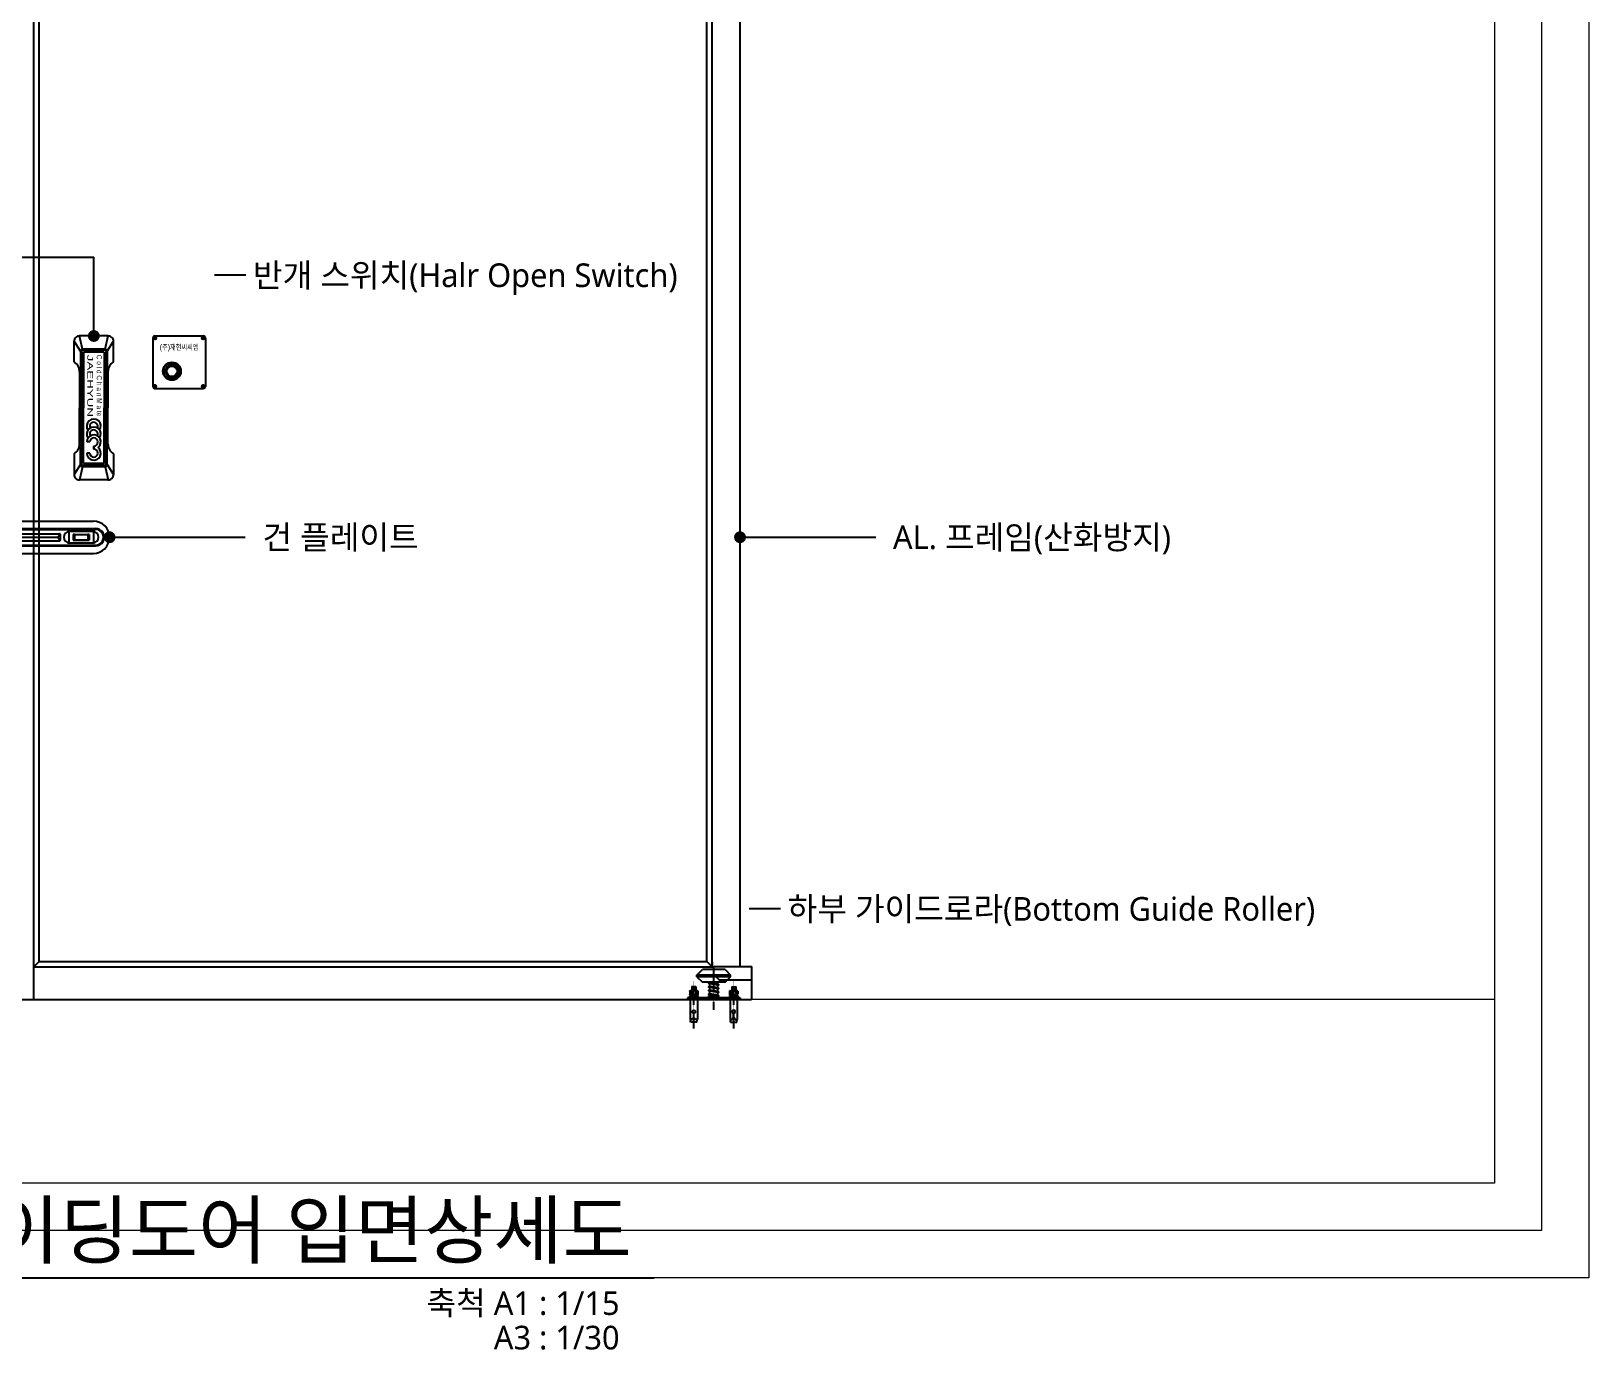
# Model space of a CAD drawing. Header units: millimetres. Extents: x 232323 to 272954, y -5343 to 8721.
# Drawn here: x 235316 to 238283, y 3697 to 6209 of the extents above; entities that cross this region are included whole.
import ezdxf
from ezdxf.enums import TextEntityAlignment as Align

# ---------------------------------------------------------------- set-up
doc = ezdxf.new("R2010")
doc.units = ezdxf.units.MM
doc.header["$MEASUREMENT"] = 0
doc.linetypes.add('CENTER', pattern=[2, 1.25, -0.25, 0.25, -0.25])
doc.linetypes.add('DASHED', pattern=[0.75, 0.5, -0.25])
doc.layers.get('0').update_dxf_attribs({"linetype": 'CONTINUOUS'})
for name, color, linetype, lineweight in [('A-MKXS-LEAD', 7, 'CONTINUOUS', 25), ('A-MKXS-TEXT1', 3, 'CONTINUOUS', 25), ('A-XXXX-FIN2', 6, 'CONTINUOUS', 20), ('A-XXXX-SYMB', 7, 'CONTINUOUS', 25), ('A-XXXX-TXT1', 3, 'CONTINUOUS', 25), ('A-XXXX-TXT2', 3, 'CONTINUOUS', 25)]:
    doc.layers.add(name, color=color, linetype=linetype, lineweight=lineweight)
doc.layers.add('A-XXXX-NPLT', color=144, linetype='CONTINUOUS', lineweight=15, plot=False)
doc.styles.add('HY울릉도M', font='')
doc.styles.add('SIGN 2013', font='MISTRAL.TTF', dxfattribs={"width": 0.8, "height": 1.5})
doc.styles.add('맑은고딕', font='malgun.ttf')
doc.styles.get('HY울릉도M').set_extended_font_data('HY울릉도M')

# ---------------------------------------------------------------- blocks, each defined once
blk = doc.blocks.new('A$C4A4B221D')
at = {"color": 1}
for p, q in [((-6.9, 59.9), (6.8, 59.9)), ((-4.5, 67), (-3.8, 67)), ((-4.5, 67), (-3.8, 67)), ((-4.5, 67), (-3.8, 67)), ((-4.5, 65.5), (-3.8, 65.5)), ((-4.5, 65.5), (-3.8, 65.5)), ((-4.5, 65.5), (-3.8, 65.5)), ((-4.5, 64), (-3.8, 64)), ((-4.5, 64), (-3.8, 64)), ((-4.5, 64), (-3.8, 64)), ((-4.5, 62.5), (-3.8, 62.5)), ((-4.5, 62.5), (-3.8, 62.5)), ((-4.5, 62.5), (-3.8, 62.5)), ((-4.5, 61), (-3.8, 61)), ((-4.5, 61), (-3.8, 61)), ((-4.5, 61), (-3.8, 61)), ((-4, 59.9), (-4, 52.3)), ((-3.8, 67.3), (3.8, 67.3)), ((-3.8, 67.3), (-3.8, 59.9)), ((-3.8, 67), (3.8, 67.3)), ((-3.8, 67), (3.8, 67.3)), ((-3.8, 67), (3.8, 67.3)), ((-3.8, 65.5), (3.8, 65.8)), ((-3.8, 65.5), (3.8, 65.8)), ((-3.8, 65.5), (3.8, 65.8)), ((-3.8, 64), (3.8, 64.3)), ((-3.8, 64), (3.8, 64.3)), ((-3.8, 64), (3.8, 64.3)), ((-3.8, 62.5), (3.8, 62.8)), ((-3.8, 62.5), (3.8, 62.8)), ((-3.8, 62.5), (3.8, 62.7)), ((-3.8, 61), (3.8, 61.3)), ((-3.8, 61), (3.8, 61.3)), ((-3.8, 61), (3.8, 61.2)), ((3.8, 67.3), (4.5, 67.3)), ((3.8, 67.3), (3.8, 59.9)), ((4.5, 67.3), (3.8, 67.3)), ((4.5, 67.3), (3.8, 67.3)), ((3.8, 65.8), (4.5, 65.8)), ((4.5, 65.8), (3.8, 65.8)), ((4.5, 65.8), (3.8, 65.8)), ((3.8, 64.3), (4.5, 64.3)), ((4.5, 64.3), (3.8, 64.3)), ((4.5, 64.3), (3.8, 64.3)), ((3.8, 62.8), (4.5, 62.8)), ((4.5, 62.8), (3.8, 62.7)), ((4.5, 62.8), (3.8, 62.8)), ((3.8, 61.3), (4.5, 61.3)), ((4.5, 61.3), (3.8, 61.2)), ((4.5, 61.3), (3.8, 61.3)), ((4, 59.9), (4, 52.3)), ((-9.8, 46.3), (-9.8, 47.4)), ((-9.8, 47.4), (9.8, 47.4)), ((-9.8, 46.3), (9.8, 46.3)), ((-7.8, 58.9), (-7.8, 53.3)), ((0, 49.9), (-7.7, 51.1)), ((-7.7, 51.1), (-7.7, 48.7)), ((-7.7, 51.1), (0, 51.1)), ((0, 47.4), (-7.7, 48.7)), ((-6.9, 52.3), (6.8, 52.3)), ((-6.8, 43.3), (-6.8, 5.1)), ((-6.8, 43.3), (6.8, 43.3)), ((-4.5, 52), (-3.8, 52)), ((-4.5, 52), (-3.8, 52)), ((-4.5, 52), (-3.8, 52)), ((-4.5, 47.5), (-3.8, 47.5)), ((-4.5, 47.5), (-3.8, 47.5)), ((-4.5, 47.5), (-3.8, 47.5)), ((-4.5, 46), (-3.8, 46)), ((-4.5, 46), (-3.8, 46)), ((-4.5, 46), (-3.8, 46)), ((-4.5, 44.5), (-3.8, 44.5)), ((-4.5, 44.5), (-3.8, 44.5)), ((-4.5, 44.5), (-3.8, 44.5)), ((-3.8, 52.3), (-3.8, 43.3)), ((-3.8, 47.5), (3.8, 47.8)), ((-3.8, 47.5), (3.8, 47.8)), ((-3.8, 47.5), (3.8, 47.7)), ((-3.8, 46), (3.8, 46.3)), ((-3.8, 46), (3.8, 46.3)), ((-3.8, 46), (3.8, 46.2)), ((-3.8, 44.5), (3.8, 44.8)), ((-3.8, 44.5), (3.8, 44.8)), ((-3.8, 44.5), (3.8, 44.7)), ((-0.2, 43.3), (0.2, 43.3)), ((0, 52.3), (0, 47.4)), ((0, 52.3), (7.7, 51.1)), ((0, 49.9), (7.7, 48.7)), ((7.7, 48.7), (0, 48.7)), ((0.9, 52.2), (3.8, 52.3)), ((1, 52.2), (3.8, 52.3)), ((1.1, 52.1), (3.8, 52.2)), ((3.8, 52.3), (3.8, 43.3)), ((3.8, 52.3), (4.5, 52.3)), ((4.5, 52.3), (3.8, 52.2)), ((4.5, 52.3), (3.8, 52.3)), ((3.8, 47.8), (4.5, 47.8)), ((4.5, 47.8), (3.8, 47.7)), ((4.5, 47.8), (3.8, 47.8)), ((3.8, 46.3), (4.5, 46.3)), ((4.5, 46.3), (3.8, 46.2)), ((4.5, 46.3), (3.8, 46.3)), ((3.8, 44.8), (4.5, 44.8)), ((4.5, 44.8), (3.8, 44.7)), ((4.5, 44.8), (3.8, 44.8)), ((6.8, 43.3), (6.8, 5.1)), ((7.7, 51.1), (7.7, 48.7)), ((7.8, 58.9), (7.8, 53.3)), ((9.8, 46.3), (9.8, 47.4)), ((-6.8, 5.1), (-3, 5.1)), ((-6.4, 2), (-5.5, 5.1)), ((-5.9, 0), (-6.4, 2)), ((-5.9, 0), (5.9, 0)), ((-0.2, 8.1), (-0.2, 17.1)), ((0.2, 8.1), (0.2, 17.1)), ((3, 5.1), (6.8, 5.1)), ((6.4, 2), (5.5, 5.1)), ((5.9, 0), (6.4, 2))]:
    blk.add_line(p, q, dxfattribs=at)
at = {"color": 1, "linetype": 'CENTER', "ltscale": 0.1}
blk.add_line((0, -12.1), (0, 78.3), dxfattribs=at)
at = {"color": 1, "linetype": 'DASHED', "ltscale": 0.1}
for p, q in [((-5.3, 47.4), (-5.3, 46.3)), ((5.3, 47.4), (5.3, 46.3))]:
    blk.add_line(p, q, dxfattribs=at)
at = {"color": 1}
for centre, radius, start, end in [((-6.9, 58.9), 1, 90, 180.0014), ((-5, 58.9), 1, 0, 90), ((-3, 58.9), 1, 90, 180.0014), ((3, 58.9), 1, 0, 90), ((5, 58.9), 1, 90, 180.0014), ((6.8, 58.9), 1, 0, 90), ((-6.9, 53.3), 1, 179.9986, 270), ((-8.8, 58.9), 1, 0, 0.0014), ((-8.8, 53.3), 1, 359.9986, 0), ((-5, 53.3), 1, 270, 0), ((-3, 53.3), 1, 179.9986, 270), ((3, 53.3), 1, 270, 0), ((5, 53.3), 1, 179.9986, 270), ((6.8, 53.3), 1, 270, 0), ((8.8, 58.9), 1, 179.9981, 180.0014), ((8.8, 53.3), 1, 179.9986, 180.0019), ((0, 20.1), 3, 274.7802, 265.2198), ((0, 5.1), 3, 94.7802, 180), ((0, 5.1), 3, 0, 85.2198)]:
    blk.add_arc(centre, radius, start, end, dxfattribs=at)
blk = doc.blocks.new('A$C1F351A9D')
at = {"color": 1, "linetype": 'CENTER', "ltscale": 0.1}
blk.add_line((0, -19.6), (0, 71.5), dxfattribs=at)
at = {"color": 5}
for p, q in [((-21.5, 57), (-32, 46.5)), ((-32, 46.5), (32, 46.5)), ((-32, 43.5), (32, 43.5)), ((-21.5, 33), (-32, 43.5)), ((-21.5, 57), (21.5, 57)), ((-21.5, 33), (21.5, 33)), ((32, 46.5), (21.5, 57)), ((32, 43.5), (21.5, 33))]:
    blk.add_line(p, q, dxfattribs=at)
at = {"color": 5, "linetype": 'CENTER', "ltscale": 0.1}
for p, q in [((-32, 43.5), (-32, 46.5)), ((32, 43.5), (32, 46.5))]:
    blk.add_line(p, q, dxfattribs=at)
at = {"color": 1}
for p, q in [((-7.5, 29.3), (-7.5, 33)), ((-7.5, 29.3), (7.5, 32)), ((-7.5, 27.3), (7.5, 30)), ((7.5, 32), (7.5, 33)), ((7.5, 32.7), (8.5, 32.5)), ((7.5, 32), (9, 32.3)), ((7.5, 30), (8.5, 30.1)), ((7.5, 25), (7.5, 30)), ((-7.5, 27.3), (-9, 27)), ((-7.5, 20.3), (-9, 20)), ((-7.5, 13.3), (-9, 13)), ((-7.5, 6.2), (-9, 6)), ((-7.5, 29.3), (-8.5, 29.2)), ((-7.5, 26.6), (-8.5, 26.8)), ((-7.5, 22.3), (-8.5, 22.1)), ((-7.5, 19.5), (-8.5, 19.7)), ((-7.5, 15.3), (-8.5, 15.1)), ((-7.5, 12.5), (-8.5, 12.7)), ((-7.5, 8.3), (-8.5, 8.1)), ((-7.5, 5.5), (-8.5, 5.7)), ((-7.5, 5), (-8.5, 4.8)), ((-7.5, 22.3), (-7.5, 27.3)), ((-7.5, 22.3), (7.5, 25)), ((-7.5, 20.3), (7.5, 22.9)), ((-7.5, 15.3), (-7.5, 20.3)), ((-7.5, 15.3), (7.5, 17.9)), ((-7.5, 13.3), (7.5, 15.9)), ((-7.5, 8.3), (-7.5, 13.3)), ((-7.5, 8.3), (7.5, 10.9)), ((-7.5, 6.2), (7.5, 8.9)), ((-7.5, 5), (7.5, 6.9)), ((-7.5, 5), (-7.5, 6.2)), ((-7.5, 3), (7.5, 4.8)), ((7.5, 25.7), (8.5, 25.5)), ((7.5, 25), (9, 25.2)), ((7.5, 22.9), (8.5, 23.1)), ((7.5, 17.9), (7.5, 22.9)), ((7.5, 18.7), (8.5, 18.5)), ((7.5, 17.9), (9, 18.2)), ((7.5, 15.9), (8.5, 16.1)), ((7.5, 10.9), (7.5, 15.9)), ((7.5, 11.6), (8.5, 11.4)), ((7.5, 10.9), (9, 11.2)), ((7.5, 8.9), (8.5, 9)), ((7.5, 6.9), (7.5, 8.9)), ((7.5, 7.6), (8.5, 7.4)), ((7.5, 6.9), (9, 7.1)), ((7.5, 4.8), (8.5, 5)), ((7.5, 3), (7.5, 4.8))]:
    blk.add_line(p, q, dxfattribs=at)
at = {"color": 7}
for p, q in [((-50, 3), (50, 3)), ((-50, 3), (-50, 0)), ((-50, 0), (50, 0)), ((50, 3), (50, 0))]:
    blk.add_line(p, q, dxfattribs=at)
at = {"color": 1}
blk.add_circle((8.5, 4), 1, dxfattribs=at)
for centre, major_axis, end_param in [((7.5, 31.3), (-2, 0), 10.45072), ((-7.5, 3.6), (2, 0), 9.896724), ((-7.5, 28), (2, 0), 10.45072), ((-7.5, 20.9), (2, 0), 10.45072), ((-7.5, 13.9), (2, 0), 10.45072), ((-7.5, 6.9), (2, 0), 10.45072), ((7.5, 24.3), (-2, 0), 10.45072), ((7.5, 17.3), (-2, 0), 10.45072), ((7.5, 10.3), (-2, 0), 10.45072), ((7.5, 6.2), (-2, 0), 10.45072)]:
    blk.add_ellipse(centre, major_axis=major_axis, ratio=0.692627, start_param=8.352545, end_param=end_param, dxfattribs=at)
blk = doc.blocks.new('A$C0C095DEC')
h = blk.add_hatch()
h.set_pattern_fill('DOTS', color=2, scale=10, style=0)
h.set_pattern_definition([(0, (-1940659.91945, -86581.8208), (0.3125, 0.625), [0, -0.625])])
h.paths.add_polyline_path([(-26.3, 32.8, 1), (-0.9, 32.8, 1)])
h.paths.add_polyline_path([(-3.6, 32.8, -1), (-23.6, 32.8, -1)], flags=16)
at = {"color": 8}
for p, q in [((-50, 96), (-50, 4)), ((-47.5, 96.5), (-47.9, 96.5)), ((-47.5, 95.5), (-47.9, 95.5)), ((-46.5, 97.9), (-46.5, 97.5)), ((-46.5, 94.5), (-46.5, 94.1)), ((-46, 100), (46, 100)), ((-45.5, 97.9), (-45.5, 97.5)), ((-45.5, 94.5), (-45.5, 94.1)), ((-44.1, 96.5), (-44.5, 96.5)), ((-44.1, 95.5), (-44.5, 95.5)), ((44.5, 96.5), (44.1, 96.5)), ((44.5, 95.5), (44.1, 95.5)), ((45.5, 97.9), (45.5, 97.5)), ((45.5, 94.5), (45.5, 94.1)), ((46.5, 97.9), (46.5, 97.5)), ((46.5, 94.5), (46.5, 94.1)), ((47.9, 96.5), (47.5, 96.5)), ((47.9, 95.5), (47.5, 95.5)), ((50, 96), (50, 4)), ((-47.5, 4.5), (-47.9, 4.5)), ((-47.5, 3.5), (-47.9, 3.5)), ((-46.5, 5.9), (-46.5, 5.5)), ((-46.5, 2.5), (-46.5, 2.1)), ((-46, 0), (46, 0)), ((-45.5, 5.9), (-45.5, 5.5)), ((-45.5, 2.5), (-45.5, 2.1)), ((-44.1, 4.5), (-44.5, 4.5)), ((-44.1, 3.5), (-44.5, 3.5)), ((44.5, 4.5), (44.1, 4.5)), ((44.5, 3.5), (44.1, 3.5)), ((45.5, 5.9), (45.5, 5.5)), ((45.5, 2.5), (45.5, 2.1)), ((46.5, 5.9), (46.5, 5.5)), ((46.5, 2.5), (46.5, 2.1)), ((47.9, 4.5), (47.5, 4.5)), ((47.9, 3.5), (47.5, 3.5))]:
    blk.add_line(p, q, dxfattribs=at)
at = {"color": 8, "linetype": 'CENTER', "ltscale": 0.1}
for p, q in [((-47.9, 95.5), (-47.9, 96.5)), ((-45.5, 97.9), (-46.5, 97.9)), ((-45.5, 94.1), (-46.5, 94.1)), ((-44.1, 95.5), (-44.1, 96.5)), ((44.1, 95.5), (44.1, 96.5)), ((46.5, 97.9), (45.5, 97.9)), ((46.5, 94.1), (45.5, 94.1)), ((47.9, 95.5), (47.9, 96.5)), ((-47.9, 3.5), (-47.9, 4.5)), ((-45.5, 5.9), (-46.5, 5.9)), ((-45.5, 2.1), (-46.5, 2.1)), ((-44.1, 3.5), (-44.1, 4.5)), ((44.1, 3.5), (44.1, 4.5)), ((46.5, 5.9), (45.5, 5.9)), ((46.5, 2.1), (45.5, 2.1)), ((47.9, 3.5), (47.9, 4.5))]:
    blk.add_line(p, q, dxfattribs=at)
at = {"color": 8}
for centre, radius in [((-46, 96), 2.75), ((-46, 96), 2.51), ((46, 96), 2.75), ((46, 96), 2.51), ((-46, 4), 2.75), ((-46, 4), 2.51), ((46, 4), 2.75), ((46, 4), 2.51)]:
    blk.add_circle(centre, radius, dxfattribs=at)
at = {"color": 2}
for radius in [17.2, 16, 12.7, 10]:
    blk.add_circle((-13.6, 32.8), radius, dxfattribs=at)
at = {"color": 8}
for centre, radius, start, end in [((-46, 96), 4, 90, 180), ((-47.5, 97.5), 1, 270, 0.0013), ((-47.5, 94.5), 1, 359.9987, 90), ((-44.5, 97.5), 1, 179.9987, 270), ((-44.5, 94.5), 1, 90, 180.0013), ((44.5, 97.5), 1, 270, 0.0013), ((44.5, 94.5), 1, 359.9987, 90), ((46, 96), 4, 0, 90), ((47.5, 97.5), 1, 179.9987, 270), ((47.5, 94.5), 1, 90, 180.0013), ((-46, 4), 4, 180, 270), ((-47.5, 5.5), 1, 270, 0.0013), ((-47.5, 2.5), 1, 359.9987, 90), ((-44.5, 5.5), 1, 179.9987, 270), ((-44.5, 2.5), 1, 90, 180.0013), ((44.5, 5.5), 1, 270, 0.0013), ((44.5, 2.5), 1, 359.9987, 90), ((46, 4), 4, 270, 0), ((47.5, 5.5), 1, 179.9987, 270), ((47.5, 2.5), 1, 90, 180.0013)]:
    blk.add_arc(centre, radius, start, end, dxfattribs=at)
at = {"color": 8, "insert": (-37.1, 83.9), "char_height": 10.5, "attachment_point": 1, "style": 'SIGN 2013'}
blk.add_mtext_dynamic_manual_height_columns('({\\fGulim|b0|i0|c129|p49;주)재현씨씨엠}', width=112.769, gutter_width=7.5, heights=[0], dxfattribs=at)
blk = doc.blocks.new('A$C323E1F6B')
at = {"color": 8}
for p, q in [((-27.5, 274), (27.5, 274)), ((-21.5, 249), (-27.5, 274)), ((21.5, 249), (27.5, 274)), ((-37.5, 224.5), (-37.5, 264)), ((-25.5, 245), (-37.5, 264)), ((-25.5, 245), (-25.5, 137)), ((-23.5, 245), (-23.5, 137)), ((-21.5, 249), (21.5, 249)), ((-21.5, 247), (21.5, 247)), ((-19.7, 243.2), (-19.7, 137)), ((-19.7, 243.2), (19.7, 243.2)), ((19.7, 243.2), (19.7, 137)), ((23.5, 245), (23.5, 137)), ((25.5, 245), (37.5, 264)), ((25.5, 245), (25.5, 137)), ((37.5, 224.5), (37.5, 264)), ((-27, 205.5), (-27, 137)), ((27, 205.5), (27, 137)), ((-27, 68.5), (-27, 137)), ((-25.5, 29), (-25.5, 137)), ((-23.5, 29), (-23.5, 137)), ((-19.7, 30.8), (-19.7, 137)), ((19.7, 30.8), (19.7, 137)), ((23.5, 29), (23.5, 137)), ((25.5, 29), (25.5, 137)), ((27, 68.5), (27, 137)), ((-37.5, 49.5), (-37.5, 10)), ((-19.7, 30.8), (19.7, 30.8)), ((37.5, 49.5), (37.5, 10)), ((-25.5, 29), (-37.5, 10)), ((-21.5, 25), (-27.5, 0)), ((-27.5, 0), (27.5, 0)), ((-21.5, 27), (21.5, 27)), ((-21.5, 25), (21.5, 25)), ((21.5, 25), (27.5, 0)), ((25.5, 29), (37.5, 10))]:
    blk.add_line(p, q, dxfattribs=at)
for centre, radius, start, end in [((-27.5, 264), 10, 87.134, 180), ((27.5, 264), 10, 0, 92.866), ((-21.5, 245), 4, 90, 180), ((-21.5, 245), 2, 90, 180), ((21.5, 245), 4, 0, 90), ((21.5, 245), 2, 0, 90), ((-49.4, 205.5), 22.4, 0, 57.8529), ((49.4, 205.5), 22.4, 122.1471, 180), ((-49.4, 68.5), 22.4, 302.1471, 0), ((49.4, 68.5), 22.4, 180, 237.8529), ((-27.5, 10), 10, 180, 272.866), ((-21.5, 29), 4, 180, 270), ((-21.5, 29), 2, 180, 270), ((21.5, 29), 4, 270, 0), ((21.5, 29), 2, 270, 0), ((27.5, 10), 10, 267.134, 0)]:
    blk.add_arc(centre, radius, start, end, dxfattribs=at)
blk = doc.blocks.new('A$C3DE72370')
at = {"color": 8}
for p, q in [((0, 209.6), (0, 215.4)), ((0, 215.4), (0, 209.7)), ((7.7, 223.1), (13.4, 223.1)), ((7.7, 201.9), (13.4, 201.9))]:
    blk.add_line(p, q, dxfattribs=at)
for centre, radius, start, end in [((0, 223.1), 13.4, 0, 231.9198), ((0, 201.9), 13.4, 128.0802, 0), ((0, 223.1), 7.71, 0, 270), ((0, 201.9), 7.71, 90, 0), ((0, 186.8), 13.4, 145.8457, 34.1543), ((0, 171.8), 13.4, 145.8457, 34.1543), ((0, 186.8), 7.71, 152.7458, 27.2542), ((0, 171.8), 7.71, 152.7458, 27.2542)]:
    blk.add_arc(centre, radius, start, end, dxfattribs=at)
blk.add_blockref('A$C323E1F6B', (0, 0), dxfattribs=at)
at = {"color": 8, "style": 'HY울릉도M'}
for s, height, width, p, p2 in [('C o l d C h a n M a te', 9.562, 0.638584, (-5.8, 35.7), (-5.8, 153.2)), ('JAEHYUN', 10.52, 1.758036, (12.3, 35.6), (12.3, 154.4))]:
    blk.add_text(s, height=height, rotation=90, dxfattribs=dict(at, width=width)).set_placement(p, p2, align=Align.FIT)
blk = doc.blocks.new('gunplate')
at = {"color": 8}
for p, q in [((1931467.5, 123664.9), (1931590, 123664.9)), ((1931467.5, 123664.9), (1931467.5, 123561.1)), ((1931467.5, 123664.9), (1931469.7, 123662.7)), ((1931517.1, 123665.9), (1931527.9, 123665.9)), ((1931517.1, 123665.9), (1931517.1, 123664.9)), ((1931527.9, 123665.9), (1931527.9, 123664.9)), ((1931590, 123664.9), (1931587.7, 123662.7)), ((1931590, 123664.9), (1931590, 123643.7)), ((1931469.7, 123662.7), (1931587.7, 123662.7)), ((1931469.7, 123662.7), (1931469.7, 123563.2)), ((1931469.7, 123655.5), (1931587.7, 123655.5)), ((1931469.7, 123654.5), (1931590, 123654.5)), ((1931512.5, 123654), (1931512.5, 123619.6)), ((1931512.5, 123654), (1931542.5, 123654)), ((1931519.5, 123654.5), (1931519.5, 123654)), ((1931525.5, 123654.5), (1931525.5, 123654)), ((1931532.5, 123654), (1931532.5, 123619.6)), ((1931555, 123648.5), (1931555, 123643.8)), ((1931556, 123643.7), (1931556, 123648.5)), ((1931556, 123643.7), (1931791.7, 123643.7)), ((1931566, 123648.5), (1931566, 123643.7)), ((1931567, 123648.5), (1931567, 123643.7)), ((1931587.7, 123662.7), (1931587.7, 123655.5)), ((1931590, 123654.5), (1931587.7, 123655.5)), ((1931505.5, 123634.5), (1931495.5, 123634.5)), ((1931495.5, 123633.5), (1931505.5, 123633.5)), ((1931505.5, 123627.5), (1931495.5, 123627.5)), ((1931505.5, 123626.5), (1931495.5, 123626.5)), ((1931505.5, 123608.5), (1931495.5, 123608.5)), ((1931495.5, 123607.5), (1931505.5, 123607.5)), ((1931512.5, 123619.6), (1931727.5, 123619.6)), ((1931512.5, 123606.3), (1931512.5, 123572)), ((1931512.5, 123606.3), (1931727.5, 123606.3)), ((1931516.9, 123613.6), (1931527.9, 123614.7)), ((1931517.1, 123618.2), (1931532.5, 123619.6)), ((1931517.1, 123618.2), (1931532.5, 123619.6)), ((1931517.1, 123615.2), (1931527.9, 123616.2)), ((1931517.1, 123613.7), (1931527.9, 123614.7)), ((1931517.1, 123612.2), (1931527.9, 123613.2)), ((1931517.1, 123610.6), (1931527.9, 123611.7)), ((1931517.1, 123609.1), (1931527.9, 123610.2)), ((1931517.1, 123608.5), (1931527.6, 123610.1)), ((1931517.2, 123616.7), (1931532.7, 123618.1)), ((1931517.4, 123607), (1931527.9, 123608.6)), ((1931519.5, 123619.6), (1931519.5, 123618.4)), ((1931519.5, 123609.4), (1931519.5, 123608.8)), ((1931519.5, 123607.3), (1931519.5, 123606.3)), ((1931525.5, 123619.6), (1931525.5, 123619)), ((1931525.5, 123608.3), (1931525.5, 123606.3)), ((1931532.5, 123628), (1931796, 123628)), ((1931532.5, 123606.3), (1931532.5, 123572)), ((1931533.1, 123613), (1931724, 123613)), ((1931533.5, 123629.5), (1931796, 123629.5)), ((1931724, 123613), (1931728.2, 123619.3)), ((1931724, 123613), (1931728.2, 123606.6)), ((1931728.5, 123618.6), (1931728.5, 123607.3)), ((1931505.5, 123601.5), (1931495.5, 123601.5)), ((1931505.5, 123600.5), (1931495.5, 123600.5)), ((1931532.5, 123598), (1931795.9, 123598)), ((1931533.5, 123596.5), (1931795.9, 123596.5)), ((1931555, 123582.1), (1931555, 123577.5)), ((1931556, 123582.2), (1931556, 123577.5)), ((1931556, 123582.2), (1931791.7, 123582.2)), ((1931566, 123582.2), (1931566, 123577.5)), ((1931567, 123582.2), (1931567, 123577.5)), ((1931590, 123582.2), (1931590, 123561.1)), ((1931467.5, 123561.1), (1931469.7, 123563.2)), ((1931467.5, 123561.1), (1931590, 123561.1)), ((1931469.7, 123571.5), (1931590, 123571.5)), ((1931469.7, 123570.5), (1931587.7, 123570.5)), ((1931469.7, 123563.2), (1931587.7, 123563.2)), ((1931512.5, 123572), (1931542.5, 123572)), ((1931517.1, 123560.1), (1931517.1, 123561.1)), ((1931517.1, 123560.1), (1931527.9, 123560.1)), ((1931519.5, 123572), (1931519.5, 123571.5)), ((1931525.5, 123572), (1931525.5, 123571.5)), ((1931527.9, 123560.1), (1931527.9, 123561.1)), ((1931590, 123571.5), (1931587.7, 123570.5)), ((1931587.7, 123570.5), (1931587.7, 123563.2)), ((1931590, 123561.1), (1931587.7, 123563.2))]:
    blk.add_line(p, q, dxfattribs=at)
for centre, radius, start, end in [((1931542.5, 123644), 10, 15.4156, 90), ((1931556, 123647.7), 4, 195.2336, 270), ((1931561, 123648.5), 6, 0, 180), ((1931561, 123648.5), 5, 0, 180), ((1931791.7, 123613), 30.8, 270, 90), ((1931495.5, 123630.5), 4, 90, 270), ((1931495.5, 123604.5), 4, 90, 270), ((1931495.5, 123630.5), 3, 90, 270), ((1931495.5, 123604.5), 3, 90, 270), ((1931505.5, 123630.5), 4, 270, 90), ((1931505.5, 123630.5), 3, 270, 90), ((1931505.5, 123604.5), 4, 270, 90), ((1931505.5, 123604.5), 3, 270, 90), ((1931517.3, 123617.4), 0.753, 90.5248, 281.1896), ((1931517.3, 123615.9), 0.753, 90.5248, 281.1896), ((1931517.3, 123614.4), 0.753, 90.5248, 281.1896), ((1931517.3, 123612.9), 0.753, 90.5248, 281.1896), ((1931517.3, 123611.4), 0.753, 90.5248, 281.1896), ((1931517.3, 123609.9), 0.753, 90.5248, 281.1896), ((1931517.3, 123607.7), 0.753, 90.5248, 281.1896), ((1931527.8, 123616.9), 0.753, 270.582, 89.4752), ((1931527.8, 123615.4), 0.753, 270.582, 89.4752), ((1931527.8, 123613.9), 0.753, 270.582, 89.4752), ((1931527.8, 123612.4), 0.753, 270.582, 89.4752), ((1931527.8, 123610.9), 0.753, 270.582, 89.4752), ((1931527.8, 123609.4), 0.753, 277.8973, 89.4752), ((1931533.5, 123630.5), 1, 179.9985, 270), ((1931497.6, 123613), 35.5, 349.1976, 10.8024), ((1931727.5, 123618.6), 1, 359.9985, 90), ((1931727.5, 123607.3), 1, 270, 0.0015), ((1931796, 123613), 16.5, 269.6985, 90), ((1931796, 123613), 15, 269.6838, 90), ((1931533.5, 123595.5), 1, 90, 180.0015), ((1931542.5, 123582), 10, 270, 344.5844), ((1931556, 123578.2), 4, 90, 164.7664), ((1931561, 123577.5), 6, 180, 0), ((1931561, 123577.5), 5, 180, 0)]:
    blk.add_arc(centre, radius, start, end, dxfattribs=at)
blk = doc.blocks.new('locker')
at = {"color": 1}
for p, q in [((1931744.7, 123623.8), (1931744.7, 123602.1)), ((1931790.5, 123624), (1931746.5, 123624)), ((1931753.5, 123618.5), (1931783.5, 123618.5)), ((1931753.5, 123618.5), (1931753.5, 123607.5)), ((1931755.5, 123618), (1931753.5, 123618.5)), ((1931755.5, 123608), (1931753.5, 123607.5)), ((1931753.5, 123607.5), (1931783.5, 123607.5)), ((1931755.5, 123618), (1931781.5, 123618)), ((1931755.5, 123618), (1931755.5, 123608)), ((1931755.5, 123608), (1931781.5, 123608)), ((1931783.5, 123618.5), (1931781.5, 123618)), ((1931781.5, 123618), (1931781.5, 123608)), ((1931783.5, 123607.5), (1931781.5, 123608)), ((1931783.5, 123618.5), (1931783.5, 123607.5)), ((1931792.2, 123623.8), (1931792.2, 123602.1)), ((1931790.5, 123602), (1931746.5, 123602))]:
    blk.add_line(p, q, dxfattribs=at)
for centre, start, end in [((1931746.5, 123613), 90, 270), ((1931790.5, 123613), 270, 90)]:
    blk.add_arc(centre, 11, start, end, dxfattribs=at)
blk = doc.blocks.new('A$C75D13664')
for p, q in [((1362, 62.8), (1362, 3103.7)), ((16.8, 0), (16.8, 3041.7)), ((27, 72.2), (27, 3031.5)), ((1298.8, 72.2), (1298.8, 3031.5)), ((1309, 62), (1309, 3041.7)), ((16.8, 62), (1312.4, 62)), ((27.1, 72.2), (1298.8, 72.2)), ((-1387, 0), (1383.6, 0))]:
    blk.add_line(p, q)
at = {"color": 0}
for p, q in [((16.8, 62), (27, 72.2)), ((1309, 62), (1298.8, 72.2)), ((1383.6, 37.8), (1383.6, 0))]:
    blk.add_line(p, q, dxfattribs=at)
at = {"color": 7}
for p, q in [((1312.4, 62.8), (1384.4, 62.8)), ((1312.4, 47.8), (1312.4, 62.8)), ((1384.4, 37.8), (1384.4, 62.8)), ((1312.4, 47.8), (1322.4, 37.8)), ((1322.4, 37.8), (1384.4, 37.8))]:
    blk.add_line(p, q, dxfattribs=at)
at = {"color": 1, "rotation": 180}
blk.add_blockref('A$C3DE72370', (131.1, 1264), dxfattribs=at)
at = {"color": 1}
for name, p in [('A$C0C095DEC', (293.6, 1164)), ('A$C4A4B221D', (1350, -43.3))]:
    blk.add_blockref(name, p, dxfattribs=at)
for name in ['gunplate', 'locker']:
    blk.add_blockref(name, (-1931661.4, -122732.4))
at = {"color": 1, "xscale": -1}
for name, p in [('A$C1F351A9D', (1312, 0)), ('A$C4A4B221D', (1274, -43.3))]:
    blk.add_blockref(name, p, dxfattribs=at)

msp = doc.modelspace()

# ---------------------------------------------------------------- linework, layer by layer
at = {"layer": 'A-MKXS-LEAD'}
for p, q in [((235110.7, 5778.5), (235435.7, 5778.5)), ((235435.7, 5628.5), (235435.7, 5778.5)), ((235665.4, 5744.9), (235725.4, 5744.9)), ((235465.7, 5245.1), (235724, 5245.1)), ((236666.5, 5245.1), (236924.9, 5245.1)), ((236683.7, 4537.9), (236743.7, 4537.9))]:
    msp.add_line(p, q, dxfattribs=at)
for points in [[(235598.2, 5628.5, 0, 15, 0), (235620.7, 5667.5, 0, 0, 0), (235665.4, 5744.9, 0, 0, 0)], [(236616.5, 4421.5, 0, 15, 0), (236639, 4460.5, 0, 0, 0), (236683.7, 4537.9, 0, 0, 0)]]:
    msp.add_lwpolyline(points, format="xyseb", dxfattribs=at)
at = {"layer": 'A-MKXS-LEAD', "const_width": 11.3}
for points in [[(235441.3, 5628.5, -1), (235430.1, 5628.5, -1)], [(235460.1, 5245.1, 1), (235471.3, 5245.1, 1)], [(236660.9, 5245.1, 1), (236672.2, 5245.1, 1)]]:
    msp.add_lwpolyline(points, format="xyb", close=True, dxfattribs=at)
at = {"layer": 'A-XXXX-FIN2'}
msp.add_line((238103.3, 4364.5), (232503.3, 4364.5), dxfattribs=at)
at = {"layer": 'A-XXXX-NPLT'}
for points in [[(238283.3, 3834.5), (232323.3, 3834.5), (232323.3, 8494.5), (238283.3, 8494.5)], [(238193.3, 3924.5), (232413.3, 3924.5), (232413.3, 8404.5), (238193.3, 8404.5)], [(238103.3, 4014.5), (232503.3, 4014.5), (232503.3, 8314.5), (238103.3, 8314.5)]]:
    msp.add_lwpolyline(points, close=True, dxfattribs=at)
at = {"layer": 'A-XXXX-SYMB'}
msp.add_line((234103.3, 3834.5), (236503.3, 3834.5), dxfattribs=at)

# ---------------------------------------------------------------- block references
msp.add_blockref('A$C75D13664', (235304.5, 4364.5))

# ---------------------------------------------------------------- texts
at = {"layer": 'A-MKXS-TEXT1', "style": '맑은고딕'}
for s, p in [('건 플레이트', (235756.9, 5245.1)), ('AL. 프레임(산화방지)', (236957.8, 5245.1))]:
    msp.add_text(s, height=45, dxfattribs=at).set_placement(p, align=Align.MIDDLE_LEFT)
at = {"layer": 'A-XXXX-TXT1', "style": '맑은고딕'}
msp.add_text('전동양개 슬라이딩도어 입면상세도', height=105, dxfattribs=at).set_placement((236460.4, 3841.3), align=Align.BOTTOM_RIGHT)
for s, p in [('축척 A1 : 1/15', (236437.1, 3808.7)), ('A3 : 1/30', (236437.1, 3743))]:
    msp.add_text(s, height=45, dxfattribs=at).set_placement(p, align=Align.TOP_RIGHT)
at = {"layer": 'A-XXXX-TXT2', "style": '맑은고딕'}
for s, p in [('반개 스위치(Halr Open Switch)', (235738.8, 5744.2)), ('하부 가이드로라(Bottom Guide Roller)', (236757.2, 4537.2))]:
    msp.add_text(s, height=45, dxfattribs=at).set_placement(p, align=Align.MIDDLE_LEFT)

doc.saveas('drawing.dxf')
